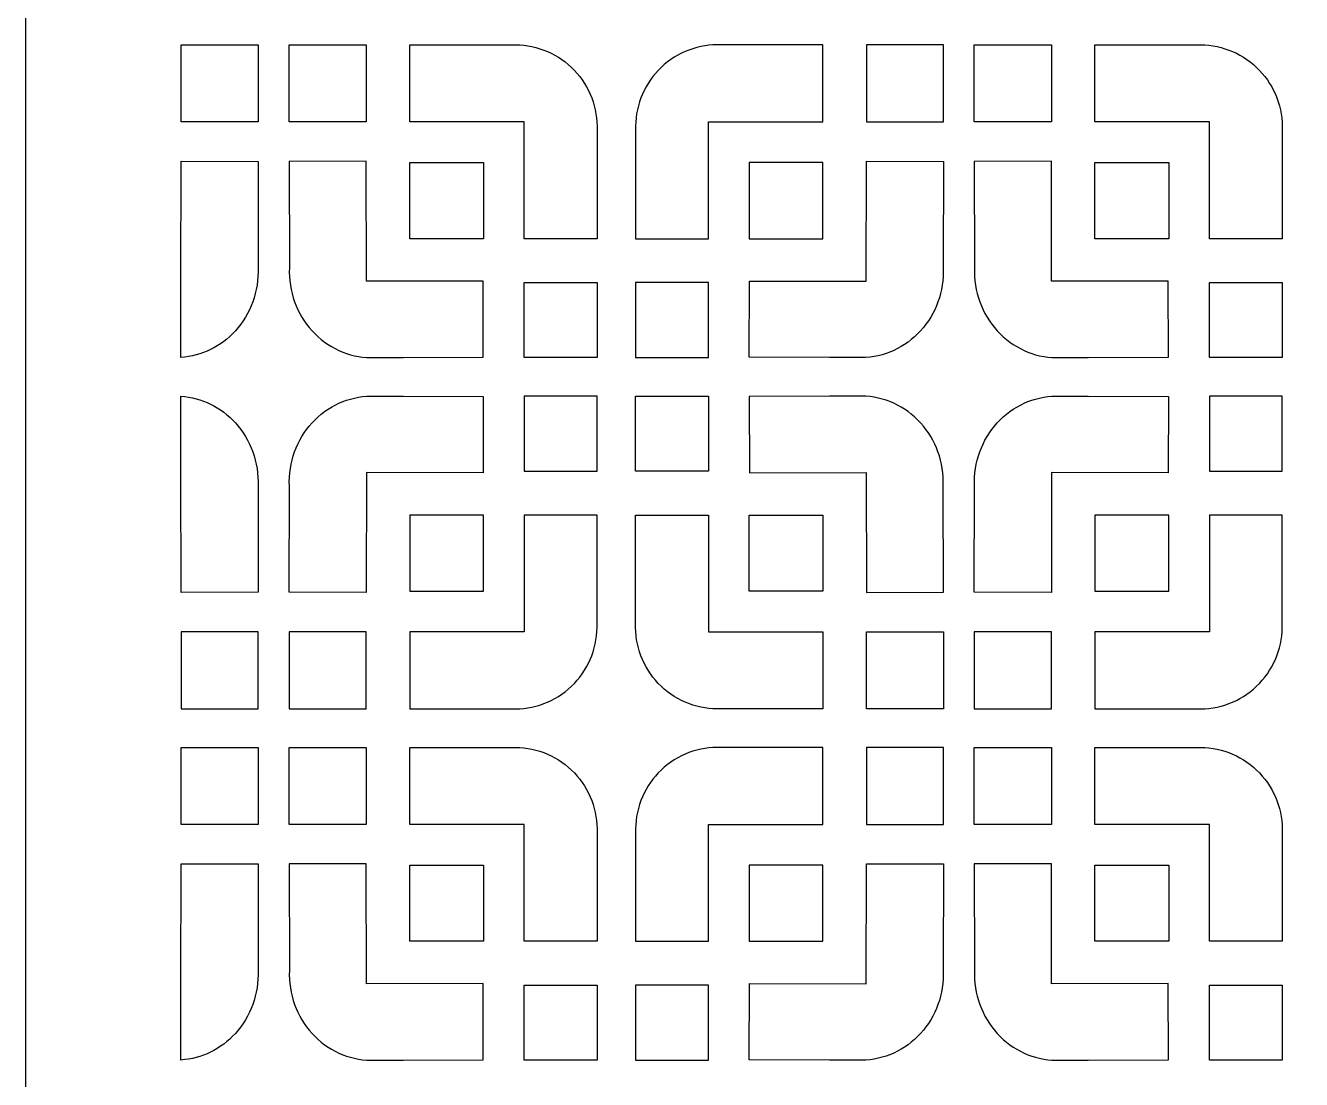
# Model space of a CAD drawing. Header units: millimetres. Extents: x -79 to 79, y -125 to 125.
# Drawn here: x -79 to 0.8, y -67 to -1.2 of the extents above; entities that cross this region are included whole.
import ezdxf

# ---------------------------------------------------------------- set-up
doc = ezdxf.new("R2010")
doc.units = ezdxf.units.MM
doc.header["$MEASUREMENT"] = 0
doc.layers.add('layer 1', color=7, linetype='Continuous')

msp = doc.modelspace()

# ---------------------------------------------------------------- linework, layer by layer
at = {"layer": 'layer 1', "color": 250}
msp.add_open_spline([(-78.9683, -125), (-78.9683, -125), (-78.9683, 124.9999), (-78.9683, 124.9999), (-78.9683, 124.9999), (-78.9683, 124.9999), (78.9683, 124.9999), (78.9683, 124.9999), (78.9683, 124.9999), (78.9683, 124.9999), (78.9683, -125), (78.9683, -125), (78.9683, -125), (78.9683, -125), (-78.9683, -125), (-78.9683, -125)], degree=3, knots=[0, 0, 0, 0, 0.2, 0.2, 0.2, 0.2, 0.4, 0.4, 0.4, 0.4, 0.6, 0.6, 0.6, 0.6, 1, 1, 1, 1], dxfattribs=at)
at = {"layer": 'layer 1', "color": 7}
for points, knots in [([(-47.8032, -14.5023), (-47.8032, -14.5023), (-43.254, -14.5023), (-43.254, -14.5023), (-43.254, -14.5023), (-43.254, -14.5023), (-43.254, -7.478), (-43.254, -7.478), (-43.254, -7.478), (-43.27, -6.0875), (-43.8474, -4.7625), (-44.8556, -3.8046), (-44.8556, -3.8046), (-45.8639, -2.8469), (-47.2166, -2.338), (-48.6064, -2.3936), (-48.6064, -2.3936), (-48.6064, -2.3936), (-54.9618, -2.3936), (-54.9618, -2.3936), (-54.9618, -2.3936), (-54.9618, -2.3936), (-54.9618, -7.2104), (-54.9618, -7.2104), (-54.9618, -7.2104), (-54.9618, -7.2104), (-47.8032, -7.2104), (-47.8032, -7.2104), (-47.8032, -7.2104), (-47.8032, -7.2104), (-47.8032, -14.5023), (-47.8032, -14.5023)], [0, 0, 0, 0, 0.1111111, 0.1111111, 0.1111111, 0.1111111, 0.2222222, 0.2222222, 0.2222222, 0.2222222, 0.3333333, 0.3333333, 0.3333333, 0.3333333, 0.4444444, 0.4444444, 0.4444444, 0.4444444, 0.5555556, 0.5555556, 0.5555556, 0.5555556, 0.6666667, 0.6666667, 0.6666667, 0.6666667, 0.7777778, 0.7777778, 0.7777778, 0.7777778, 1, 1, 1, 1]), ([(-36.2967, -14.5023), (-36.2967, -14.5023), (-40.846, -14.5023), (-40.846, -14.5023), (-40.846, -14.5023), (-40.846, -14.5023), (-40.846, -7.478), (-40.846, -7.478), (-40.846, -7.478), (-40.8304, -6.0875), (-40.2527, -4.7625), (-39.2445, -3.8046), (-39.2445, -3.8046), (-38.2361, -2.8469), (-36.8834, -2.338), (-35.4941, -2.3936), (-35.4941, -2.3936), (-35.4941, -2.3936), (-29.1382, -2.3936), (-29.1382, -2.3936), (-29.1382, -2.3936), (-29.1382, -2.3936), (-29.1382, -7.2104), (-29.1382, -7.2104), (-29.1382, -7.2104), (-29.1382, -7.2104), (-36.2967, -7.2104), (-36.2967, -7.2104), (-36.2967, -7.2104), (-36.2967, -7.2104), (-36.2967, -14.5023), (-36.2967, -14.5023)], [0, 0, 0, 0, 0.1111111, 0.1111111, 0.1111111, 0.1111111, 0.2222222, 0.2222222, 0.2222222, 0.2222222, 0.3333333, 0.3333333, 0.3333333, 0.3333333, 0.4444444, 0.4444444, 0.4444444, 0.4444444, 0.5555556, 0.5555556, 0.5555556, 0.5555556, 0.6666667, 0.6666667, 0.6666667, 0.6666667, 0.7777778, 0.7777778, 0.7777778, 0.7777778, 1, 1, 1, 1]), ([(-4.9874, -14.5023), (-4.9874, -14.5023), (-0.4382, -14.5023), (-0.4382, -14.5023), (-0.4382, -14.5023), (-0.4382, -14.5023), (-0.4382, -7.478), (-0.4382, -7.478), (-0.4382, -7.478), (-0.4542, -6.0875), (-1.0314, -4.7625), (-2.0398, -3.8046), (-2.0398, -3.8046), (-3.048, -2.8469), (-4.4008, -2.338), (-5.7902, -2.3936), (-5.7902, -2.3936), (-5.7902, -2.3936), (-12.1461, -2.3936), (-12.1461, -2.3936), (-12.1461, -2.3936), (-12.1461, -2.3936), (-12.1461, -7.2104), (-12.1461, -7.2104), (-12.1461, -7.2104), (-12.1461, -7.2104), (-4.9874, -7.2104), (-4.9874, -7.2104), (-4.9874, -7.2104), (-4.9874, -7.2104), (-4.9874, -14.5023), (-4.9874, -14.5023)], [0, 0, 0, 0, 0.1111111, 0.1111111, 0.1111111, 0.1111111, 0.2222222, 0.2222222, 0.2222222, 0.2222222, 0.3333333, 0.3333333, 0.3333333, 0.3333333, 0.4444444, 0.4444444, 0.4444444, 0.4444444, 0.5555556, 0.5555556, 0.5555556, 0.5555556, 0.6666667, 0.6666667, 0.6666667, 0.6666667, 0.7777778, 0.7777778, 0.7777778, 0.7777778, 1, 1, 1, 1]), ([(-69.2386, -7.2104), (-69.2386, -7.2104), (-64.4217, -7.2104), (-64.4217, -7.2104), (-64.4217, -7.2104), (-64.4217, -7.2104), (-64.4217, -2.3936), (-64.4217, -2.3936), (-64.4217, -2.3936), (-64.4217, -2.3936), (-69.2386, -2.3936), (-69.2386, -2.3936), (-69.2386, -2.3936), (-69.2386, -2.3936), (-69.2386, -7.2104), (-69.2386, -7.2104)], [0, 0, 0, 0, 0.2, 0.2, 0.2, 0.2, 0.4, 0.4, 0.4, 0.4, 0.6, 0.6, 0.6, 0.6, 1, 1, 1, 1]), ([(-62.4942, -7.2104), (-62.4942, -7.2104), (-57.6773, -7.2104), (-57.6773, -7.2104), (-57.6773, -7.2104), (-57.6773, -7.2104), (-57.6773, -2.3936), (-57.6773, -2.3936), (-57.6773, -2.3936), (-57.6773, -2.3936), (-62.4942, -2.3936), (-62.4942, -2.3936), (-62.4942, -2.3936), (-62.4942, -2.3936), (-62.4942, -7.2104), (-62.4942, -7.2104)], [0, 0, 0, 0, 0.2, 0.2, 0.2, 0.2, 0.4, 0.4, 0.4, 0.4, 0.6, 0.6, 0.6, 0.6, 1, 1, 1, 1]), ([(-21.6058, -7.2104), (-21.6058, -7.2104), (-26.4228, -7.2104), (-26.4228, -7.2104), (-26.4228, -7.2104), (-26.4228, -7.2104), (-26.4228, -2.3936), (-26.4228, -2.3936), (-26.4228, -2.3936), (-26.4228, -2.3936), (-21.6058, -2.3936), (-21.6058, -2.3936), (-21.6058, -2.3936), (-21.6058, -2.3936), (-21.6058, -7.2104), (-21.6058, -7.2104)], [0, 0, 0, 0, 0.2, 0.2, 0.2, 0.2, 0.4, 0.4, 0.4, 0.4, 0.6, 0.6, 0.6, 0.6, 1, 1, 1, 1]), ([(-19.6783, -7.2104), (-19.6783, -7.2104), (-14.8614, -7.2104), (-14.8614, -7.2104), (-14.8614, -7.2104), (-14.8614, -7.2104), (-14.8614, -2.3936), (-14.8614, -2.3936), (-14.8614, -2.3936), (-14.8614, -2.3936), (-19.6783, -2.3936), (-19.6783, -2.3936), (-19.6783, -2.3936), (-19.6783, -2.3936), (-19.6783, -7.2104), (-19.6783, -7.2104)], [0, 0, 0, 0, 0.2, 0.2, 0.2, 0.2, 0.4, 0.4, 0.4, 0.4, 0.6, 0.6, 0.6, 0.6, 1, 1, 1, 1]), ([(-69.2529, -21.918), (-67.9648, -21.8331), (-66.7493, -21.2424), (-65.8534, -20.2585), (-65.8534, -20.2585), (-64.8937, -19.2043), (-64.3821, -17.7877), (-64.4347, -16.332), (-64.4347, -16.332), (-64.4347, -16.332), (-64.4217, -9.6732), (-64.4217, -9.6732), (-64.4217, -9.6732), (-64.4217, -9.6732), (-69.2386, -9.6628), (-69.2386, -9.6628), (-69.2386, -9.6628), (-69.2386, -9.6628), (-69.2529, -17.1629), (-69.2529, -17.1629), (-69.2529, -17.1629), (-69.2529, -17.1629), (-69.2529, -21.918), (-69.2529, -21.918)], [0, 0, 0, 0, 0.1428571, 0.1428571, 0.1428571, 0.1428571, 0.2857143, 0.2857143, 0.2857143, 0.2857143, 0.4285714, 0.4285714, 0.4285714, 0.4285714, 0.5714286, 0.5714286, 0.5714286, 0.5714286, 0.7142857, 0.7142857, 0.7142857, 0.7142857, 1, 1, 1, 1]), ([(-50.3706, -17.1469), (-50.3706, -17.1469), (-50.3614, -21.9133), (-50.3614, -21.9133), (-50.3614, -21.9133), (-50.3614, -21.9133), (-55.379, -21.9243), (-55.379, -21.9243), (-55.379, -21.9243), (-55.379, -21.9243), (-57.3859, -21.9284), (-57.3859, -21.9284), (-57.3859, -21.9284), (-58.7763, -21.9151), (-60.1027, -21.3127), (-61.0624, -20.2585), (-61.0624, -20.2585), (-62.0221, -19.2043), (-62.5343, -17.7877), (-62.4811, -16.332), (-62.4811, -16.332), (-62.4811, -16.332), (-62.4942, -9.6732), (-62.4942, -9.6732), (-62.4942, -9.6732), (-62.4942, -9.6732), (-57.6773, -9.6628), (-57.6773, -9.6628), (-57.6773, -9.6628), (-57.6773, -9.6628), (-57.6628, -17.1629), (-57.6628, -17.1629), (-57.6628, -17.1629), (-57.6628, -17.1629), (-50.3706, -17.1469), (-50.3706, -17.1469)], [0, 0, 0, 0, 0.1, 0.1, 0.1, 0.1, 0.2, 0.2, 0.2, 0.2, 0.3, 0.3, 0.3, 0.3, 0.4, 0.4, 0.4, 0.4, 0.5, 0.5, 0.5, 0.5, 0.6, 0.6, 0.6, 0.6, 0.7, 0.7, 0.7, 0.7, 0.8, 0.8, 0.8, 0.8, 1, 1, 1, 1]), ([(-54.9618, -9.7525), (-54.9618, -9.7525), (-54.9618, -14.5023), (-54.9618, -14.5023), (-54.9618, -14.5023), (-54.9618, -14.5023), (-50.3456, -14.5023), (-50.3456, -14.5023), (-50.3456, -14.5023), (-50.3456, -14.5023), (-50.3456, -9.7525), (-50.3456, -9.7525), (-50.3456, -9.7525), (-50.3456, -9.7525), (-54.9618, -9.7525), (-54.9618, -9.7525)], [0, 0, 0, 0, 0.2, 0.2, 0.2, 0.2, 0.4, 0.4, 0.4, 0.4, 0.6, 0.6, 0.6, 0.6, 1, 1, 1, 1]), ([(-29.1382, -9.7525), (-29.1382, -9.7525), (-29.1382, -14.5023), (-29.1382, -14.5023), (-29.1382, -14.5023), (-29.1382, -14.5023), (-33.7545, -14.5023), (-33.7545, -14.5023), (-33.7545, -14.5023), (-33.7545, -14.5023), (-33.7545, -9.7525), (-33.7545, -9.7525), (-33.7545, -9.7525), (-33.7545, -9.7525), (-29.1382, -9.7525), (-29.1382, -9.7525)], [0, 0, 0, 0, 0.2, 0.2, 0.2, 0.2, 0.4, 0.4, 0.4, 0.4, 0.6, 0.6, 0.6, 0.6, 1, 1, 1, 1]), ([(-33.7293, -17.1469), (-33.7293, -17.1469), (-33.7386, -21.9133), (-33.7386, -21.9133), (-33.7386, -21.9133), (-33.7386, -21.9133), (-28.7211, -21.9243), (-28.7211, -21.9243), (-28.7211, -21.9243), (-28.7211, -21.9243), (-26.7141, -21.9284), (-26.7141, -21.9284), (-26.7141, -21.9284), (-25.3237, -21.9151), (-23.9977, -21.3127), (-23.0375, -20.2585), (-23.0375, -20.2585), (-22.0779, -19.2043), (-21.5661, -17.7877), (-21.6188, -16.332), (-21.6188, -16.332), (-21.6188, -16.332), (-21.6058, -9.6732), (-21.6058, -9.6732), (-21.6058, -9.6732), (-21.6058, -9.6732), (-26.4228, -9.6628), (-26.4228, -9.6628), (-26.4228, -9.6628), (-26.4228, -9.6628), (-26.4372, -17.1629), (-26.4372, -17.1629), (-26.4372, -17.1629), (-26.4372, -17.1629), (-33.7293, -17.1469), (-33.7293, -17.1469)], [0, 0, 0, 0, 0.1, 0.1, 0.1, 0.1, 0.2, 0.2, 0.2, 0.2, 0.3, 0.3, 0.3, 0.3, 0.4, 0.4, 0.4, 0.4, 0.5, 0.5, 0.5, 0.5, 0.6, 0.6, 0.6, 0.6, 0.7, 0.7, 0.7, 0.7, 0.8, 0.8, 0.8, 0.8, 1, 1, 1, 1]), ([(-7.5549, -17.1469), (-7.5549, -17.1469), (-7.5457, -21.9133), (-7.5457, -21.9133), (-7.5457, -21.9133), (-7.5457, -21.9133), (-12.5631, -21.9243), (-12.5631, -21.9243), (-12.5631, -21.9243), (-12.5631, -21.9243), (-14.57, -21.9284), (-14.57, -21.9284), (-14.57, -21.9284), (-15.9606, -21.9151), (-17.2866, -21.3127), (-18.2467, -20.2585), (-18.2467, -20.2585), (-19.2063, -19.2043), (-19.718, -17.7877), (-19.6654, -16.332), (-19.6654, -16.332), (-19.6654, -16.332), (-19.6783, -9.6732), (-19.6783, -9.6732), (-19.6783, -9.6732), (-19.6783, -9.6732), (-14.8614, -9.6628), (-14.8614, -9.6628), (-14.8614, -9.6628), (-14.8614, -9.6628), (-14.847, -17.1629), (-14.847, -17.1629), (-14.847, -17.1629), (-14.847, -17.1629), (-7.5549, -17.1469), (-7.5549, -17.1469)], [0, 0, 0, 0, 0.1, 0.1, 0.1, 0.1, 0.2, 0.2, 0.2, 0.2, 0.3, 0.3, 0.3, 0.3, 0.4, 0.4, 0.4, 0.4, 0.5, 0.5, 0.5, 0.5, 0.6, 0.6, 0.6, 0.6, 0.7, 0.7, 0.7, 0.7, 0.8, 0.8, 0.8, 0.8, 1, 1, 1, 1]), ([(-12.1461, -9.7525), (-12.1461, -9.7525), (-12.1461, -14.5023), (-12.1461, -14.5023), (-12.1461, -14.5023), (-12.1461, -14.5023), (-7.5296, -14.5023), (-7.5296, -14.5023), (-7.5296, -14.5023), (-7.5296, -14.5023), (-7.5296, -9.7525), (-7.5296, -9.7525), (-7.5296, -9.7525), (-7.5296, -9.7525), (-12.1461, -9.7525), (-12.1461, -9.7525)], [0, 0, 0, 0, 0.2, 0.2, 0.2, 0.2, 0.4, 0.4, 0.4, 0.4, 0.6, 0.6, 0.6, 0.6, 1, 1, 1, 1]), ([(-47.8032, -21.9284), (-47.8032, -21.9284), (-43.254, -21.9284), (-43.254, -21.9284), (-43.254, -21.9284), (-43.254, -21.9284), (-43.254, -17.2453), (-43.254, -17.2453), (-43.254, -17.2453), (-43.254, -17.2453), (-47.8032, -17.2453), (-47.8032, -17.2453), (-47.8032, -17.2453), (-47.8032, -17.2453), (-47.8032, -21.9284), (-47.8032, -21.9284)], [0, 0, 0, 0, 0.2, 0.2, 0.2, 0.2, 0.4, 0.4, 0.4, 0.4, 0.6, 0.6, 0.6, 0.6, 1, 1, 1, 1]), ([(-36.2967, -21.9284), (-36.2967, -21.9284), (-40.846, -21.9284), (-40.846, -21.9284), (-40.846, -21.9284), (-40.846, -21.9284), (-40.846, -17.2453), (-40.846, -17.2453), (-40.846, -17.2453), (-40.846, -17.2453), (-36.2967, -17.2453), (-36.2967, -17.2453), (-36.2967, -17.2453), (-36.2967, -17.2453), (-36.2967, -21.9284), (-36.2967, -21.9284)], [0, 0, 0, 0, 0.2, 0.2, 0.2, 0.2, 0.4, 0.4, 0.4, 0.4, 0.6, 0.6, 0.6, 0.6, 1, 1, 1, 1]), ([(-4.9874, -21.9284), (-4.9874, -21.9284), (-0.4382, -21.9284), (-0.4382, -21.9284), (-0.4382, -21.9284), (-0.4382, -21.9284), (-0.4382, -17.2453), (-0.4382, -17.2453), (-0.4382, -17.2453), (-0.4382, -17.2453), (-4.9874, -17.2453), (-4.9874, -17.2453), (-4.9874, -17.2453), (-4.9874, -17.2453), (-4.9874, -21.9284), (-4.9874, -21.9284)], [0, 0, 0, 0, 0.2, 0.2, 0.2, 0.2, 0.4, 0.4, 0.4, 0.4, 0.6, 0.6, 0.6, 0.6, 1, 1, 1, 1]), ([(-69.2529, -29.1023), (-69.2529, -29.1023), (-69.2386, -36.6023), (-69.2386, -36.6023), (-69.2386, -36.6023), (-69.2386, -36.6023), (-64.4217, -36.5919), (-64.4217, -36.5919), (-64.4217, -36.5919), (-64.4217, -36.5919), (-64.4347, -29.9335), (-64.4347, -29.9335), (-64.4347, -29.9335), (-64.3821, -28.4773), (-64.8937, -27.0611), (-65.8534, -26.007), (-65.8534, -26.007), (-66.7493, -25.0228), (-67.9648, -24.4324), (-69.2529, -24.3475), (-69.2529, -24.3475), (-69.2529, -24.3475), (-69.2529, -29.1023), (-69.2529, -29.1023)], [0, 0, 0, 0, 0.1428571, 0.1428571, 0.1428571, 0.1428571, 0.2857143, 0.2857143, 0.2857143, 0.2857143, 0.4285714, 0.4285714, 0.4285714, 0.4285714, 0.5714286, 0.5714286, 0.5714286, 0.5714286, 0.7142857, 0.7142857, 0.7142857, 0.7142857, 1, 1, 1, 1]), ([(-50.3706, -29.1181), (-50.3706, -29.1181), (-50.3614, -24.3518), (-50.3614, -24.3518), (-50.3614, -24.3518), (-50.3614, -24.3518), (-55.379, -24.3412), (-55.379, -24.3412), (-55.379, -24.3412), (-55.379, -24.3412), (-57.3859, -24.3368), (-57.3859, -24.3368), (-57.3859, -24.3368), (-58.7763, -24.35), (-60.1027, -24.9526), (-61.0624, -26.007), (-61.0624, -26.007), (-62.0221, -27.0611), (-62.5343, -28.4773), (-62.4811, -29.9335), (-62.4811, -29.9335), (-62.4811, -29.9335), (-62.4942, -36.5919), (-62.4942, -36.5919), (-62.4942, -36.5919), (-62.4942, -36.5919), (-57.6773, -36.6023), (-57.6773, -36.6023), (-57.6773, -36.6023), (-57.6773, -36.6023), (-57.6628, -29.1023), (-57.6628, -29.1023), (-57.6628, -29.1023), (-57.6628, -29.1023), (-50.3706, -29.1181), (-50.3706, -29.1181)], [0, 0, 0, 0, 0.1, 0.1, 0.1, 0.1, 0.2, 0.2, 0.2, 0.2, 0.3, 0.3, 0.3, 0.3, 0.4, 0.4, 0.4, 0.4, 0.5, 0.5, 0.5, 0.5, 0.6, 0.6, 0.6, 0.6, 0.7, 0.7, 0.7, 0.7, 0.8, 0.8, 0.8, 0.8, 1, 1, 1, 1]), ([(-47.8032, -24.3368), (-47.8032, -24.3368), (-43.254, -24.3368), (-43.254, -24.3368), (-43.254, -24.3368), (-43.254, -24.3368), (-43.254, -29.0197), (-43.254, -29.0197), (-43.254, -29.0197), (-43.254, -29.0197), (-47.8032, -29.0197), (-47.8032, -29.0197), (-47.8032, -29.0197), (-47.8032, -29.0197), (-47.8032, -24.3368), (-47.8032, -24.3368)], [0, 0, 0, 0, 0.2, 0.2, 0.2, 0.2, 0.4, 0.4, 0.4, 0.4, 0.6, 0.6, 0.6, 0.6, 1, 1, 1, 1]), ([(-36.2967, -24.3368), (-36.2967, -24.3368), (-40.846, -24.3368), (-40.846, -24.3368), (-40.846, -24.3368), (-40.846, -24.3368), (-40.846, -29.0197), (-40.846, -29.0197), (-40.846, -29.0197), (-40.846, -29.0197), (-36.2967, -29.0197), (-36.2967, -29.0197), (-36.2967, -29.0197), (-36.2967, -29.0197), (-36.2967, -24.3368), (-36.2967, -24.3368)], [0, 0, 0, 0, 0.2, 0.2, 0.2, 0.2, 0.4, 0.4, 0.4, 0.4, 0.6, 0.6, 0.6, 0.6, 1, 1, 1, 1]), ([(-33.7293, -29.1181), (-33.7293, -29.1181), (-33.7386, -24.3518), (-33.7386, -24.3518), (-33.7386, -24.3518), (-33.7386, -24.3518), (-28.7211, -24.3412), (-28.7211, -24.3412), (-28.7211, -24.3412), (-28.7211, -24.3412), (-26.7141, -24.3368), (-26.7141, -24.3368), (-26.7141, -24.3368), (-25.3237, -24.35), (-23.9977, -24.9526), (-23.0375, -26.007), (-23.0375, -26.007), (-22.0779, -27.0611), (-21.5661, -28.4773), (-21.6188, -29.9335), (-21.6188, -29.9335), (-21.6188, -29.9335), (-21.6058, -36.5919), (-21.6058, -36.5919), (-21.6058, -36.5919), (-21.6058, -36.5919), (-26.4228, -36.6023), (-26.4228, -36.6023), (-26.4228, -36.6023), (-26.4228, -36.6023), (-26.4372, -29.1023), (-26.4372, -29.1023), (-26.4372, -29.1023), (-26.4372, -29.1023), (-33.7293, -29.1181), (-33.7293, -29.1181)], [0, 0, 0, 0, 0.1, 0.1, 0.1, 0.1, 0.2, 0.2, 0.2, 0.2, 0.3, 0.3, 0.3, 0.3, 0.4, 0.4, 0.4, 0.4, 0.5, 0.5, 0.5, 0.5, 0.6, 0.6, 0.6, 0.6, 0.7, 0.7, 0.7, 0.7, 0.8, 0.8, 0.8, 0.8, 1, 1, 1, 1]), ([(-7.5549, -29.1181), (-7.5549, -29.1181), (-7.5457, -24.3518), (-7.5457, -24.3518), (-7.5457, -24.3518), (-7.5457, -24.3518), (-12.5631, -24.3412), (-12.5631, -24.3412), (-12.5631, -24.3412), (-12.5631, -24.3412), (-14.57, -24.3368), (-14.57, -24.3368), (-14.57, -24.3368), (-15.9606, -24.35), (-17.2866, -24.9526), (-18.2467, -26.007), (-18.2467, -26.007), (-19.2063, -27.0611), (-19.718, -28.4773), (-19.6654, -29.9335), (-19.6654, -29.9335), (-19.6654, -29.9335), (-19.6783, -36.5919), (-19.6783, -36.5919), (-19.6783, -36.5919), (-19.6783, -36.5919), (-14.8614, -36.6023), (-14.8614, -36.6023), (-14.8614, -36.6023), (-14.8614, -36.6023), (-14.847, -29.1023), (-14.847, -29.1023), (-14.847, -29.1023), (-14.847, -29.1023), (-7.5549, -29.1181), (-7.5549, -29.1181)], [0, 0, 0, 0, 0.1, 0.1, 0.1, 0.1, 0.2, 0.2, 0.2, 0.2, 0.3, 0.3, 0.3, 0.3, 0.4, 0.4, 0.4, 0.4, 0.5, 0.5, 0.5, 0.5, 0.6, 0.6, 0.6, 0.6, 0.7, 0.7, 0.7, 0.7, 0.8, 0.8, 0.8, 0.8, 1, 1, 1, 1]), ([(-4.9874, -24.3368), (-4.9874, -24.3368), (-0.4382, -24.3368), (-0.4382, -24.3368), (-0.4382, -24.3368), (-0.4382, -24.3368), (-0.4382, -29.0197), (-0.4382, -29.0197), (-0.4382, -29.0197), (-0.4382, -29.0197), (-4.9874, -29.0197), (-4.9874, -29.0197), (-4.9874, -29.0197), (-4.9874, -29.0197), (-4.9874, -24.3368), (-4.9874, -24.3368)], [0, 0, 0, 0, 0.2, 0.2, 0.2, 0.2, 0.4, 0.4, 0.4, 0.4, 0.6, 0.6, 0.6, 0.6, 1, 1, 1, 1]), ([(-54.9618, -36.5125), (-54.9618, -36.5125), (-54.9618, -31.7627), (-54.9618, -31.7627), (-54.9618, -31.7627), (-54.9618, -31.7627), (-50.3456, -31.7627), (-50.3456, -31.7627), (-50.3456, -31.7627), (-50.3456, -31.7627), (-50.3456, -36.5125), (-50.3456, -36.5125), (-50.3456, -36.5125), (-50.3456, -36.5125), (-54.9618, -36.5125), (-54.9618, -36.5125)], [0, 0, 0, 0, 0.2, 0.2, 0.2, 0.2, 0.4, 0.4, 0.4, 0.4, 0.6, 0.6, 0.6, 0.6, 1, 1, 1, 1]), ([(-47.8032, -31.7627), (-47.8032, -31.7627), (-43.254, -31.7627), (-43.254, -31.7627), (-43.254, -31.7627), (-43.254, -31.7627), (-43.254, -38.787), (-43.254, -38.787), (-43.254, -38.787), (-43.27, -40.1777), (-43.8474, -41.5025), (-44.8556, -42.4604), (-44.8556, -42.4604), (-45.8639, -43.4182), (-47.2166, -43.9272), (-48.6064, -43.8714), (-48.6064, -43.8714), (-48.6064, -43.8714), (-54.9618, -43.8714), (-54.9618, -43.8714), (-54.9618, -43.8714), (-54.9618, -43.8714), (-54.9618, -39.0548), (-54.9618, -39.0548), (-54.9618, -39.0548), (-54.9618, -39.0548), (-47.8032, -39.0548), (-47.8032, -39.0548), (-47.8032, -39.0548), (-47.8032, -39.0548), (-47.8032, -31.7627), (-47.8032, -31.7627)], [0, 0, 0, 0, 0.1111111, 0.1111111, 0.1111111, 0.1111111, 0.2222222, 0.2222222, 0.2222222, 0.2222222, 0.3333333, 0.3333333, 0.3333333, 0.3333333, 0.4444444, 0.4444444, 0.4444444, 0.4444444, 0.5555556, 0.5555556, 0.5555556, 0.5555556, 0.6666667, 0.6666667, 0.6666667, 0.6666667, 0.7777778, 0.7777778, 0.7777778, 0.7777778, 1, 1, 1, 1]), ([(-36.2967, -31.7627), (-36.2967, -31.7627), (-40.846, -31.7627), (-40.846, -31.7627), (-40.846, -31.7627), (-40.846, -31.7627), (-40.846, -38.787), (-40.846, -38.787), (-40.846, -38.787), (-40.8304, -40.1777), (-40.2527, -41.5025), (-39.2445, -42.4604), (-39.2445, -42.4604), (-38.2361, -43.4182), (-36.8834, -43.9272), (-35.4941, -43.8714), (-35.4941, -43.8714), (-35.4941, -43.8714), (-29.1382, -43.8714), (-29.1382, -43.8714), (-29.1382, -43.8714), (-29.1382, -43.8714), (-29.1382, -39.0548), (-29.1382, -39.0548), (-29.1382, -39.0548), (-29.1382, -39.0548), (-36.2967, -39.0548), (-36.2967, -39.0548), (-36.2967, -39.0548), (-36.2967, -39.0548), (-36.2967, -31.7627), (-36.2967, -31.7627)], [0, 0, 0, 0, 0.1111111, 0.1111111, 0.1111111, 0.1111111, 0.2222222, 0.2222222, 0.2222222, 0.2222222, 0.3333333, 0.3333333, 0.3333333, 0.3333333, 0.4444444, 0.4444444, 0.4444444, 0.4444444, 0.5555556, 0.5555556, 0.5555556, 0.5555556, 0.6666667, 0.6666667, 0.6666667, 0.6666667, 0.7777778, 0.7777778, 0.7777778, 0.7777778, 1, 1, 1, 1]), ([(-29.1382, -36.5125), (-29.1382, -36.5125), (-29.1382, -31.7627), (-29.1382, -31.7627), (-29.1382, -31.7627), (-29.1382, -31.7627), (-33.7545, -31.7627), (-33.7545, -31.7627), (-33.7545, -31.7627), (-33.7545, -31.7627), (-33.7545, -36.5125), (-33.7545, -36.5125), (-33.7545, -36.5125), (-33.7545, -36.5125), (-29.1382, -36.5125), (-29.1382, -36.5125)], [0, 0, 0, 0, 0.2, 0.2, 0.2, 0.2, 0.4, 0.4, 0.4, 0.4, 0.6, 0.6, 0.6, 0.6, 1, 1, 1, 1]), ([(-12.1461, -36.5125), (-12.1461, -36.5125), (-12.1461, -31.7627), (-12.1461, -31.7627), (-12.1461, -31.7627), (-12.1461, -31.7627), (-7.5296, -31.7627), (-7.5296, -31.7627), (-7.5296, -31.7627), (-7.5296, -31.7627), (-7.5296, -36.5125), (-7.5296, -36.5125), (-7.5296, -36.5125), (-7.5296, -36.5125), (-12.1461, -36.5125), (-12.1461, -36.5125)], [0, 0, 0, 0, 0.2, 0.2, 0.2, 0.2, 0.4, 0.4, 0.4, 0.4, 0.6, 0.6, 0.6, 0.6, 1, 1, 1, 1]), ([(-4.9874, -31.7627), (-4.9874, -31.7627), (-0.4382, -31.7627), (-0.4382, -31.7627), (-0.4382, -31.7627), (-0.4382, -31.7627), (-0.4382, -38.787), (-0.4382, -38.787), (-0.4382, -38.787), (-0.4542, -40.1777), (-1.0314, -41.5025), (-2.0398, -42.4604), (-2.0398, -42.4604), (-3.048, -43.4182), (-4.4008, -43.9272), (-5.7902, -43.8714), (-5.7902, -43.8714), (-5.7902, -43.8714), (-12.1461, -43.8714), (-12.1461, -43.8714), (-12.1461, -43.8714), (-12.1461, -43.8714), (-12.1461, -39.0548), (-12.1461, -39.0548), (-12.1461, -39.0548), (-12.1461, -39.0548), (-4.9874, -39.0548), (-4.9874, -39.0548), (-4.9874, -39.0548), (-4.9874, -39.0548), (-4.9874, -31.7627), (-4.9874, -31.7627)], [0, 0, 0, 0, 0.1111111, 0.1111111, 0.1111111, 0.1111111, 0.2222222, 0.2222222, 0.2222222, 0.2222222, 0.3333333, 0.3333333, 0.3333333, 0.3333333, 0.4444444, 0.4444444, 0.4444444, 0.4444444, 0.5555556, 0.5555556, 0.5555556, 0.5555556, 0.6666667, 0.6666667, 0.6666667, 0.6666667, 0.7777778, 0.7777778, 0.7777778, 0.7777778, 1, 1, 1, 1]), ([(-69.2386, -39.0548), (-69.2386, -39.0548), (-64.4217, -39.0548), (-64.4217, -39.0548), (-64.4217, -39.0548), (-64.4217, -39.0548), (-64.4217, -43.8714), (-64.4217, -43.8714), (-64.4217, -43.8714), (-64.4217, -43.8714), (-69.2386, -43.8714), (-69.2386, -43.8714), (-69.2386, -43.8714), (-69.2386, -43.8714), (-69.2386, -39.0548), (-69.2386, -39.0548)], [0, 0, 0, 0, 0.2, 0.2, 0.2, 0.2, 0.4, 0.4, 0.4, 0.4, 0.6, 0.6, 0.6, 0.6, 1, 1, 1, 1]), ([(-62.4942, -39.0548), (-62.4942, -39.0548), (-57.6773, -39.0548), (-57.6773, -39.0548), (-57.6773, -39.0548), (-57.6773, -39.0548), (-57.6773, -43.8714), (-57.6773, -43.8714), (-57.6773, -43.8714), (-57.6773, -43.8714), (-62.4942, -43.8714), (-62.4942, -43.8714), (-62.4942, -43.8714), (-62.4942, -43.8714), (-62.4942, -39.0548), (-62.4942, -39.0548)], [0, 0, 0, 0, 0.2, 0.2, 0.2, 0.2, 0.4, 0.4, 0.4, 0.4, 0.6, 0.6, 0.6, 0.6, 1, 1, 1, 1]), ([(-21.6058, -39.0548), (-21.6058, -39.0548), (-26.4228, -39.0548), (-26.4228, -39.0548), (-26.4228, -39.0548), (-26.4228, -39.0548), (-26.4228, -43.8714), (-26.4228, -43.8714), (-26.4228, -43.8714), (-26.4228, -43.8714), (-21.6058, -43.8714), (-21.6058, -43.8714), (-21.6058, -43.8714), (-21.6058, -43.8714), (-21.6058, -39.0548), (-21.6058, -39.0548)], [0, 0, 0, 0, 0.2, 0.2, 0.2, 0.2, 0.4, 0.4, 0.4, 0.4, 0.6, 0.6, 0.6, 0.6, 1, 1, 1, 1]), ([(-19.6783, -39.0548), (-19.6783, -39.0548), (-14.8614, -39.0548), (-14.8614, -39.0548), (-14.8614, -39.0548), (-14.8614, -39.0548), (-14.8614, -43.8714), (-14.8614, -43.8714), (-14.8614, -43.8714), (-14.8614, -43.8714), (-19.6783, -43.8714), (-19.6783, -43.8714), (-19.6783, -43.8714), (-19.6783, -43.8714), (-19.6783, -39.0548), (-19.6783, -39.0548)], [0, 0, 0, 0, 0.2, 0.2, 0.2, 0.2, 0.4, 0.4, 0.4, 0.4, 0.6, 0.6, 0.6, 0.6, 1, 1, 1, 1]), ([(-47.8032, -58.3887), (-47.8032, -58.3887), (-43.254, -58.3887), (-43.254, -58.3887), (-43.254, -58.3887), (-43.254, -58.3887), (-43.254, -51.3644), (-43.254, -51.3644), (-43.254, -51.3644), (-43.27, -49.9738), (-43.8474, -48.6488), (-44.8556, -47.691), (-44.8556, -47.691), (-45.8639, -46.7333), (-47.2166, -46.2243), (-48.6064, -46.2798), (-48.6064, -46.2798), (-48.6064, -46.2798), (-54.9618, -46.2798), (-54.9618, -46.2798), (-54.9618, -46.2798), (-54.9618, -46.2798), (-54.9618, -51.0966), (-54.9618, -51.0966), (-54.9618, -51.0966), (-54.9618, -51.0966), (-47.8032, -51.0966), (-47.8032, -51.0966), (-47.8032, -51.0966), (-47.8032, -51.0966), (-47.8032, -58.3887), (-47.8032, -58.3887)], [0, 0, 0, 0, 0.1111111, 0.1111111, 0.1111111, 0.1111111, 0.2222222, 0.2222222, 0.2222222, 0.2222222, 0.3333333, 0.3333333, 0.3333333, 0.3333333, 0.4444444, 0.4444444, 0.4444444, 0.4444444, 0.5555556, 0.5555556, 0.5555556, 0.5555556, 0.6666667, 0.6666667, 0.6666667, 0.6666667, 0.7777778, 0.7777778, 0.7777778, 0.7777778, 1, 1, 1, 1]), ([(-36.2967, -58.3887), (-36.2967, -58.3887), (-40.846, -58.3887), (-40.846, -58.3887), (-40.846, -58.3887), (-40.846, -58.3887), (-40.846, -51.3644), (-40.846, -51.3644), (-40.846, -51.3644), (-40.8304, -49.9738), (-40.2527, -48.6488), (-39.2445, -47.691), (-39.2445, -47.691), (-38.2361, -46.7333), (-36.8834, -46.2243), (-35.4941, -46.2798), (-35.4941, -46.2798), (-35.4941, -46.2798), (-29.1382, -46.2798), (-29.1382, -46.2798), (-29.1382, -46.2798), (-29.1382, -46.2798), (-29.1382, -51.0966), (-29.1382, -51.0966), (-29.1382, -51.0966), (-29.1382, -51.0966), (-36.2967, -51.0966), (-36.2967, -51.0966), (-36.2967, -51.0966), (-36.2967, -51.0966), (-36.2967, -58.3887), (-36.2967, -58.3887)], [0, 0, 0, 0, 0.1111111, 0.1111111, 0.1111111, 0.1111111, 0.2222222, 0.2222222, 0.2222222, 0.2222222, 0.3333333, 0.3333333, 0.3333333, 0.3333333, 0.4444444, 0.4444444, 0.4444444, 0.4444444, 0.5555556, 0.5555556, 0.5555556, 0.5555556, 0.6666667, 0.6666667, 0.6666667, 0.6666667, 0.7777778, 0.7777778, 0.7777778, 0.7777778, 1, 1, 1, 1]), ([(-4.9874, -58.3887), (-4.9874, -58.3887), (-0.4382, -58.3887), (-0.4382, -58.3887), (-0.4382, -58.3887), (-0.4382, -58.3887), (-0.4382, -51.3644), (-0.4382, -51.3644), (-0.4382, -51.3644), (-0.4542, -49.9738), (-1.0314, -48.6488), (-2.0398, -47.691), (-2.0398, -47.691), (-3.048, -46.7333), (-4.4008, -46.2243), (-5.7902, -46.2798), (-5.7902, -46.2798), (-5.7902, -46.2798), (-12.1461, -46.2798), (-12.1461, -46.2798), (-12.1461, -46.2798), (-12.1461, -46.2798), (-12.1461, -51.0966), (-12.1461, -51.0966), (-12.1461, -51.0966), (-12.1461, -51.0966), (-4.9874, -51.0966), (-4.9874, -51.0966), (-4.9874, -51.0966), (-4.9874, -51.0966), (-4.9874, -58.3887), (-4.9874, -58.3887)], [0, 0, 0, 0, 0.1111111, 0.1111111, 0.1111111, 0.1111111, 0.2222222, 0.2222222, 0.2222222, 0.2222222, 0.3333333, 0.3333333, 0.3333333, 0.3333333, 0.4444444, 0.4444444, 0.4444444, 0.4444444, 0.5555556, 0.5555556, 0.5555556, 0.5555556, 0.6666667, 0.6666667, 0.6666667, 0.6666667, 0.7777778, 0.7777778, 0.7777778, 0.7777778, 1, 1, 1, 1]), ([(-69.2386, -51.0966), (-69.2386, -51.0966), (-64.4217, -51.0966), (-64.4217, -51.0966), (-64.4217, -51.0966), (-64.4217, -51.0966), (-64.4217, -46.2798), (-64.4217, -46.2798), (-64.4217, -46.2798), (-64.4217, -46.2798), (-69.2386, -46.2798), (-69.2386, -46.2798), (-69.2386, -46.2798), (-69.2386, -46.2798), (-69.2386, -51.0966), (-69.2386, -51.0966)], [0, 0, 0, 0, 0.2, 0.2, 0.2, 0.2, 0.4, 0.4, 0.4, 0.4, 0.6, 0.6, 0.6, 0.6, 1, 1, 1, 1]), ([(-62.4942, -51.0966), (-62.4942, -51.0966), (-57.6773, -51.0966), (-57.6773, -51.0966), (-57.6773, -51.0966), (-57.6773, -51.0966), (-57.6773, -46.2798), (-57.6773, -46.2798), (-57.6773, -46.2798), (-57.6773, -46.2798), (-62.4942, -46.2798), (-62.4942, -46.2798), (-62.4942, -46.2798), (-62.4942, -46.2798), (-62.4942, -51.0966), (-62.4942, -51.0966)], [0, 0, 0, 0, 0.2, 0.2, 0.2, 0.2, 0.4, 0.4, 0.4, 0.4, 0.6, 0.6, 0.6, 0.6, 1, 1, 1, 1]), ([(-21.6058, -51.0966), (-21.6058, -51.0966), (-26.4228, -51.0966), (-26.4228, -51.0966), (-26.4228, -51.0966), (-26.4228, -51.0966), (-26.4228, -46.2798), (-26.4228, -46.2798), (-26.4228, -46.2798), (-26.4228, -46.2798), (-21.6058, -46.2798), (-21.6058, -46.2798), (-21.6058, -46.2798), (-21.6058, -46.2798), (-21.6058, -51.0966), (-21.6058, -51.0966)], [0, 0, 0, 0, 0.2, 0.2, 0.2, 0.2, 0.4, 0.4, 0.4, 0.4, 0.6, 0.6, 0.6, 0.6, 1, 1, 1, 1]), ([(-19.6783, -51.0966), (-19.6783, -51.0966), (-14.8614, -51.0966), (-14.8614, -51.0966), (-14.8614, -51.0966), (-14.8614, -51.0966), (-14.8614, -46.2798), (-14.8614, -46.2798), (-14.8614, -46.2798), (-14.8614, -46.2798), (-19.6783, -46.2798), (-19.6783, -46.2798), (-19.6783, -46.2798), (-19.6783, -46.2798), (-19.6783, -51.0966), (-19.6783, -51.0966)], [0, 0, 0, 0, 0.2, 0.2, 0.2, 0.2, 0.4, 0.4, 0.4, 0.4, 0.6, 0.6, 0.6, 0.6, 1, 1, 1, 1]), ([(-69.2529, -65.8039), (-67.9648, -65.7189), (-66.7493, -65.1286), (-65.8534, -64.1445), (-65.8534, -64.1445), (-64.8937, -63.0902), (-64.3821, -61.6741), (-64.4347, -60.2183), (-64.4347, -60.2183), (-64.4347, -60.2183), (-64.4217, -53.5595), (-64.4217, -53.5595), (-64.4217, -53.5595), (-64.4217, -53.5595), (-69.2386, -53.5491), (-69.2386, -53.5491), (-69.2386, -53.5491), (-69.2386, -53.5491), (-69.2529, -61.049), (-69.2529, -61.049), (-69.2529, -61.049), (-69.2529, -61.049), (-69.2529, -65.8039), (-69.2529, -65.8039)], [0, 0, 0, 0, 0.1428571, 0.1428571, 0.1428571, 0.1428571, 0.2857143, 0.2857143, 0.2857143, 0.2857143, 0.4285714, 0.4285714, 0.4285714, 0.4285714, 0.5714286, 0.5714286, 0.5714286, 0.5714286, 0.7142857, 0.7142857, 0.7142857, 0.7142857, 1, 1, 1, 1]), ([(-50.3706, -61.0333), (-50.3706, -61.0333), (-50.3614, -65.7998), (-50.3614, -65.7998), (-50.3614, -65.7998), (-50.3614, -65.7998), (-55.379, -65.8106), (-55.379, -65.8106), (-55.379, -65.8106), (-55.379, -65.8106), (-57.3859, -65.8147), (-57.3859, -65.8147), (-57.3859, -65.8147), (-58.7763, -65.8014), (-60.1027, -65.1987), (-61.0624, -64.1445), (-61.0624, -64.1445), (-62.0221, -63.0902), (-62.5343, -61.6741), (-62.4811, -60.2183), (-62.4811, -60.2183), (-62.4811, -60.2183), (-62.4942, -53.5595), (-62.4942, -53.5595), (-62.4942, -53.5595), (-62.4942, -53.5595), (-57.6773, -53.5491), (-57.6773, -53.5491), (-57.6773, -53.5491), (-57.6773, -53.5491), (-57.6628, -61.049), (-57.6628, -61.049), (-57.6628, -61.049), (-57.6628, -61.049), (-50.3706, -61.0333), (-50.3706, -61.0333)], [0, 0, 0, 0, 0.1, 0.1, 0.1, 0.1, 0.2, 0.2, 0.2, 0.2, 0.3, 0.3, 0.3, 0.3, 0.4, 0.4, 0.4, 0.4, 0.5, 0.5, 0.5, 0.5, 0.6, 0.6, 0.6, 0.6, 0.7, 0.7, 0.7, 0.7, 0.8, 0.8, 0.8, 0.8, 1, 1, 1, 1]), ([(-54.9618, -53.6388), (-54.9618, -53.6388), (-54.9618, -58.3887), (-54.9618, -58.3887), (-54.9618, -58.3887), (-54.9618, -58.3887), (-50.3456, -58.3887), (-50.3456, -58.3887), (-50.3456, -58.3887), (-50.3456, -58.3887), (-50.3456, -53.6388), (-50.3456, -53.6388), (-50.3456, -53.6388), (-50.3456, -53.6388), (-54.9618, -53.6388), (-54.9618, -53.6388)], [0, 0, 0, 0, 0.2, 0.2, 0.2, 0.2, 0.4, 0.4, 0.4, 0.4, 0.6, 0.6, 0.6, 0.6, 1, 1, 1, 1]), ([(-29.1382, -53.6388), (-29.1382, -53.6388), (-29.1382, -58.3887), (-29.1382, -58.3887), (-29.1382, -58.3887), (-29.1382, -58.3887), (-33.7545, -58.3887), (-33.7545, -58.3887), (-33.7545, -58.3887), (-33.7545, -58.3887), (-33.7545, -53.6388), (-33.7545, -53.6388), (-33.7545, -53.6388), (-33.7545, -53.6388), (-29.1382, -53.6388), (-29.1382, -53.6388)], [0, 0, 0, 0, 0.2, 0.2, 0.2, 0.2, 0.4, 0.4, 0.4, 0.4, 0.6, 0.6, 0.6, 0.6, 1, 1, 1, 1]), ([(-33.7293, -61.0333), (-33.7293, -61.0333), (-33.7386, -65.7998), (-33.7386, -65.7998), (-33.7386, -65.7998), (-33.7386, -65.7998), (-28.7211, -65.8106), (-28.7211, -65.8106), (-28.7211, -65.8106), (-28.7211, -65.8106), (-26.7141, -65.8147), (-26.7141, -65.8147), (-26.7141, -65.8147), (-25.3237, -65.8014), (-23.9977, -65.1987), (-23.0375, -64.1445), (-23.0375, -64.1445), (-22.0779, -63.0902), (-21.5661, -61.6741), (-21.6188, -60.2183), (-21.6188, -60.2183), (-21.6188, -60.2183), (-21.6058, -53.5595), (-21.6058, -53.5595), (-21.6058, -53.5595), (-21.6058, -53.5595), (-26.4228, -53.5491), (-26.4228, -53.5491), (-26.4228, -53.5491), (-26.4228, -53.5491), (-26.4372, -61.049), (-26.4372, -61.049), (-26.4372, -61.049), (-26.4372, -61.049), (-33.7293, -61.0333), (-33.7293, -61.0333)], [0, 0, 0, 0, 0.1, 0.1, 0.1, 0.1, 0.2, 0.2, 0.2, 0.2, 0.3, 0.3, 0.3, 0.3, 0.4, 0.4, 0.4, 0.4, 0.5, 0.5, 0.5, 0.5, 0.6, 0.6, 0.6, 0.6, 0.7, 0.7, 0.7, 0.7, 0.8, 0.8, 0.8, 0.8, 1, 1, 1, 1]), ([(-7.5549, -61.0333), (-7.5549, -61.0333), (-7.5457, -65.7998), (-7.5457, -65.7998), (-7.5457, -65.7998), (-7.5457, -65.7998), (-12.5631, -65.8106), (-12.5631, -65.8106), (-12.5631, -65.8106), (-12.5631, -65.8106), (-14.57, -65.8147), (-14.57, -65.8147), (-14.57, -65.8147), (-15.9606, -65.8014), (-17.2866, -65.1987), (-18.2467, -64.1445), (-18.2467, -64.1445), (-19.2063, -63.0902), (-19.718, -61.6741), (-19.6654, -60.2183), (-19.6654, -60.2183), (-19.6654, -60.2183), (-19.6783, -53.5595), (-19.6783, -53.5595), (-19.6783, -53.5595), (-19.6783, -53.5595), (-14.8614, -53.5491), (-14.8614, -53.5491), (-14.8614, -53.5491), (-14.8614, -53.5491), (-14.847, -61.049), (-14.847, -61.049), (-14.847, -61.049), (-14.847, -61.049), (-7.5549, -61.0333), (-7.5549, -61.0333)], [0, 0, 0, 0, 0.1, 0.1, 0.1, 0.1, 0.2, 0.2, 0.2, 0.2, 0.3, 0.3, 0.3, 0.3, 0.4, 0.4, 0.4, 0.4, 0.5, 0.5, 0.5, 0.5, 0.6, 0.6, 0.6, 0.6, 0.7, 0.7, 0.7, 0.7, 0.8, 0.8, 0.8, 0.8, 1, 1, 1, 1]), ([(-12.1461, -53.6388), (-12.1461, -53.6388), (-12.1461, -58.3887), (-12.1461, -58.3887), (-12.1461, -58.3887), (-12.1461, -58.3887), (-7.5296, -58.3887), (-7.5296, -58.3887), (-7.5296, -58.3887), (-7.5296, -58.3887), (-7.5296, -53.6388), (-7.5296, -53.6388), (-7.5296, -53.6388), (-7.5296, -53.6388), (-12.1461, -53.6388), (-12.1461, -53.6388)], [0, 0, 0, 0, 0.2, 0.2, 0.2, 0.2, 0.4, 0.4, 0.4, 0.4, 0.6, 0.6, 0.6, 0.6, 1, 1, 1, 1]), ([(-47.8032, -65.8147), (-47.8032, -65.8147), (-43.254, -65.8147), (-43.254, -65.8147), (-43.254, -65.8147), (-43.254, -65.8147), (-43.254, -61.1317), (-43.254, -61.1317), (-43.254, -61.1317), (-43.254, -61.1317), (-47.8032, -61.1317), (-47.8032, -61.1317), (-47.8032, -61.1317), (-47.8032, -61.1317), (-47.8032, -65.8147), (-47.8032, -65.8147)], [0, 0, 0, 0, 0.2, 0.2, 0.2, 0.2, 0.4, 0.4, 0.4, 0.4, 0.6, 0.6, 0.6, 0.6, 1, 1, 1, 1]), ([(-36.2967, -65.8147), (-36.2967, -65.8147), (-40.846, -65.8147), (-40.846, -65.8147), (-40.846, -65.8147), (-40.846, -65.8147), (-40.846, -61.1317), (-40.846, -61.1317), (-40.846, -61.1317), (-40.846, -61.1317), (-36.2967, -61.1317), (-36.2967, -61.1317), (-36.2967, -61.1317), (-36.2967, -61.1317), (-36.2967, -65.8147), (-36.2967, -65.8147)], [0, 0, 0, 0, 0.2, 0.2, 0.2, 0.2, 0.4, 0.4, 0.4, 0.4, 0.6, 0.6, 0.6, 0.6, 1, 1, 1, 1]), ([(-4.9874, -65.8147), (-4.9874, -65.8147), (-0.4382, -65.8147), (-0.4382, -65.8147), (-0.4382, -65.8147), (-0.4382, -65.8147), (-0.4382, -61.1317), (-0.4382, -61.1317), (-0.4382, -61.1317), (-0.4382, -61.1317), (-4.9874, -61.1317), (-4.9874, -61.1317), (-4.9874, -61.1317), (-4.9874, -61.1317), (-4.9874, -65.8147), (-4.9874, -65.8147)], [0, 0, 0, 0, 0.2, 0.2, 0.2, 0.2, 0.4, 0.4, 0.4, 0.4, 0.6, 0.6, 0.6, 0.6, 1, 1, 1, 1])]:
    msp.add_open_spline(points, degree=3, knots=knots, dxfattribs=at)

doc.saveas('drawing.dxf')
